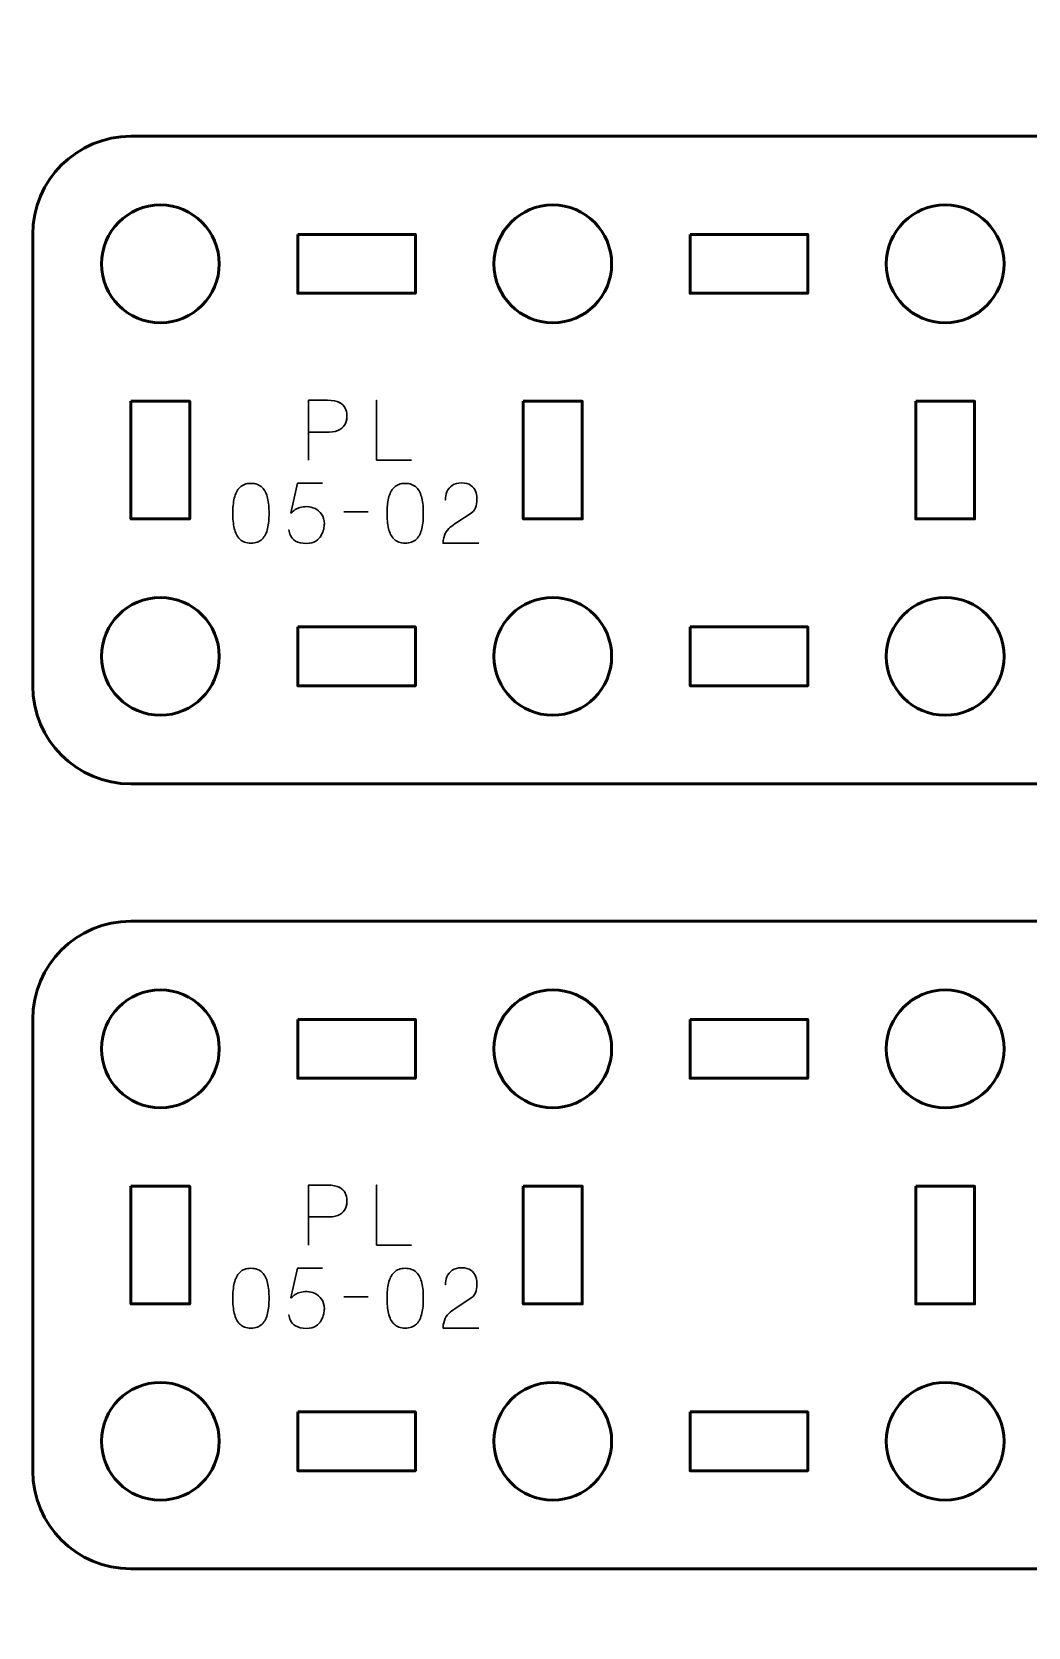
# Model space of a CAD drawing. Header units: centimetres. Extents: x -21 to 0, y -29.7 to 0.
# Drawn here: x -10.15 to -5.08, y -16.8 to -8.67 of the extents above; entities that cross this region are included whole.
import ezdxf

# ---------------------------------------------------------------- set-up
doc = ezdxf.new("R2010")
doc.units = ezdxf.units.CM
doc.header["$MEASUREMENT"] = 0
doc.layers.add('Layer 1', color=7, linetype='Continuous')

msp = doc.modelspace()

# ---------------------------------------------------------------- linework, layer by layer
at = {"layer": 'Layer 1', "color": 22, "lineweight": 53}
msp.add_open_spline([(-21.00003, -29.19996), (-21.00003, -29.19996), (-21.00003, -0.49992), (-21.00003, -0.49992), (-21.00003, -0.49992), (-21.00003, -0.22295), (-20.77694, 0.00004), (-20.49994, 0.00004), (-20.49994, 0.00004), (-20.49994, 0.00004), (-0.50008, 0.00004), (-0.50008, 0.00004), (-0.50008, 0.00004), (-0.22294, 0.00004), (0.00002, -0.22295), (0.00002, -0.49992), (0.00002, -0.49992), (0.00002, -0.49992), (0.00002, -29.19996), (0.00002, -29.19996), (0.00002, -29.19996), (0.00002, -29.47696), (-0.22294, -29.70005), (-0.50008, -29.70005), (-0.50008, -29.70005), (-0.50008, -29.70005), (-20.49994, -29.70005), (-20.49994, -29.70005), (-20.49994, -29.70005), (-20.77694, -29.70005), (-21.00003, -29.47696), (-21.00003, -29.19996)], degree=3, knots=[0, 0, 0, 0, 0.125, 0.125, 0.125, 0.125, 0.25, 0.25, 0.25, 0.25, 0.375, 0.375, 0.375, 0.375, 0.5, 0.5, 0.5, 0.5, 0.625, 0.625, 0.625, 0.625, 0.75, 0.75, 0.75, 0.75, 0.875, 0.875, 0.875, 0.875, 1, 1, 1, 1], dxfattribs=at)
at = {"layer": 'Layer 1', "color": 114, "lineweight": 53}
for points in [[(-9.64994, -9.20001), (-9.64994, -9.20001), (-1.35006, -9.20001), (-1.35006, -9.20001), (-1.35006, -9.20001), (-1.07306, -9.20001), (-0.84996, -9.42311), (-0.84996, -9.7001), (-0.84996, -9.7001), (-0.84996, -9.7001), (-0.84996, -12.00003), (-0.84996, -12.00003), (-0.84996, -12.00003), (-0.84996, -12.27703), (-1.07306, -12.49999), (-1.35006, -12.49999), (-1.35006, -12.49999), (-1.35006, -12.49999), (-9.64994, -12.49999), (-9.64994, -12.49999), (-9.64994, -12.49999), (-9.92694, -12.49999), (-10.15004, -12.27703), (-10.15004, -12.00003), (-10.15004, -12.00003), (-10.15004, -12.00003), (-10.15004, -9.7001), (-10.15004, -9.7001), (-10.15004, -9.7001), (-10.15004, -9.42311), (-9.92694, -9.20001), (-9.64994, -9.20001)], [(-9.64994, -13.20001), (-9.64994, -13.20001), (-1.35006, -13.20001), (-1.35006, -13.20001), (-1.35006, -13.20001), (-1.07306, -13.20001), (-0.84996, -13.42311), (-0.84996, -13.7001), (-0.84996, -13.7001), (-0.84996, -13.7001), (-0.84996, -16.00003), (-0.84996, -16.00003), (-0.84996, -16.00003), (-0.84996, -16.27703), (-1.07306, -16.49999), (-1.35006, -16.49999), (-1.35006, -16.49999), (-1.35006, -16.49999), (-9.64994, -16.49999), (-9.64994, -16.49999), (-9.64994, -16.49999), (-9.92694, -16.49999), (-10.15004, -16.27703), (-10.15004, -16.00003), (-10.15004, -16.00003), (-10.15004, -16.00003), (-10.15004, -13.7001), (-10.15004, -13.7001), (-10.15004, -13.7001), (-10.15004, -13.42311), (-9.92694, -13.20001), (-9.64994, -13.20001)]]:
    msp.add_open_spline(points, degree=3, knots=[0, 0, 0, 0, 0.125, 0.125, 0.125, 0.125, 0.25, 0.25, 0.25, 0.25, 0.375, 0.375, 0.375, 0.375, 0.5, 0.5, 0.5, 0.5, 0.625, 0.625, 0.625, 0.625, 0.75, 0.75, 0.75, 0.75, 0.875, 0.875, 0.875, 0.875, 1, 1, 1, 1], dxfattribs=at)
at = {"layer": 'Layer 1', "lineweight": 53}
for points in [[(-9.20001, -9.85003), (-9.20001, -10.0158), (-9.33424, -10.15003), (-9.50001, -10.15003), (-9.50001, -10.15003), (-9.66567, -10.15003), (-9.80001, -10.0158), (-9.80001, -9.85003), (-9.80001, -9.85003), (-9.80001, -9.68437), (-9.66567, -9.55004), (-9.50001, -9.55004), (-9.50001, -9.55004), (-9.33424, -9.55004), (-9.20001, -9.68437), (-9.20001, -9.85003)], [(-7.19994, -9.85003), (-7.19994, -10.0158), (-7.33432, -10.15003), (-7.49995, -10.15003), (-7.49995, -10.15003), (-7.66572, -10.15003), (-7.79995, -10.0158), (-7.79995, -9.85003), (-7.79995, -9.85003), (-7.79995, -9.68437), (-7.66572, -9.55004), (-7.49995, -9.55004), (-7.49995, -9.55004), (-7.33432, -9.55004), (-7.19994, -9.68437), (-7.19994, -9.85003)], [(-5.20002, -9.85003), (-5.20002, -10.0158), (-5.33435, -10.15003), (-5.50001, -10.15003), (-5.50001, -10.15003), (-5.66564, -10.15003), (-5.80002, -10.0158), (-5.80002, -9.85003), (-5.80002, -9.85003), (-5.80002, -9.68437), (-5.66564, -9.55004), (-5.50001, -9.55004), (-5.50001, -9.55004), (-5.33435, -9.55004), (-5.20002, -9.68437), (-5.20002, -9.85003)], [(-8.79999, -9.7001), (-8.79999, -9.7001), (-8.2, -9.7001), (-8.2, -9.7001), (-8.2, -9.7001), (-8.2, -9.7001), (-8.2, -10.00011), (-8.2, -10.00011), (-8.2, -10.00011), (-8.2, -10.00011), (-8.79999, -10.00011), (-8.79999, -10.00011), (-8.79999, -10.00011), (-8.79999, -10.00011), (-8.79999, -9.7001), (-8.79999, -9.7001)], [(-6.80004, -9.7001), (-6.80004, -9.7001), (-6.20003, -9.7001), (-6.20003, -9.7001), (-6.20003, -9.7001), (-6.20003, -9.7001), (-6.20003, -10.00011), (-6.20003, -10.00011), (-6.20003, -10.00011), (-6.20003, -10.00011), (-6.80004, -10.00011), (-6.80004, -10.00011), (-6.80004, -10.00011), (-6.80004, -10.00011), (-6.80004, -9.7001), (-6.80004, -9.7001)], [(-9.64994, -10.55006), (-9.64994, -10.55006), (-9.34994, -10.55006), (-9.34994, -10.55006), (-9.34994, -10.55006), (-9.34994, -10.55006), (-9.34994, -11.15005), (-9.34994, -11.15005), (-9.34994, -11.15005), (-9.34994, -11.15005), (-9.64994, -11.15005), (-9.64994, -11.15005), (-9.64994, -11.15005), (-9.64994, -11.15005), (-9.64994, -10.55006), (-9.64994, -10.55006)], [(-7.65002, -10.55006), (-7.65002, -10.55006), (-7.35002, -10.55006), (-7.35002, -10.55006), (-7.35002, -10.55006), (-7.35002, -10.55006), (-7.35002, -11.15005), (-7.35002, -11.15005), (-7.35002, -11.15005), (-7.35002, -11.15005), (-7.65002, -11.15005), (-7.65002, -11.15005), (-7.65002, -11.15005), (-7.65002, -11.15005), (-7.65002, -10.55006), (-7.65002, -10.55006)], [(-5.65009, -10.55006), (-5.65009, -10.55006), (-5.35008, -10.55006), (-5.35008, -10.55006), (-5.35008, -10.55006), (-5.35008, -10.55006), (-5.35008, -11.15005), (-5.35008, -11.15005), (-5.35008, -11.15005), (-5.35008, -11.15005), (-5.65009, -11.15005), (-5.65009, -11.15005), (-5.65009, -11.15005), (-5.65009, -11.15005), (-5.65009, -10.55006), (-5.65009, -10.55006)], [(-9.20001, -11.85009), (-9.20001, -12.01572), (-9.33424, -12.1501), (-9.50001, -12.1501), (-9.50001, -12.1501), (-9.66567, -12.1501), (-9.80001, -12.01572), (-9.80001, -11.85009), (-9.80001, -11.85009), (-9.80001, -11.68432), (-9.66567, -11.5501), (-9.50001, -11.5501), (-9.50001, -11.5501), (-9.33424, -11.5501), (-9.20001, -11.68432), (-9.20001, -11.85009)], [(-7.19994, -11.85009), (-7.19994, -12.01572), (-7.33432, -12.1501), (-7.49995, -12.1501), (-7.49995, -12.1501), (-7.66572, -12.1501), (-7.79995, -12.01572), (-7.79995, -11.85009), (-7.79995, -11.85009), (-7.79995, -11.68432), (-7.66572, -11.5501), (-7.49995, -11.5501), (-7.49995, -11.5501), (-7.33432, -11.5501), (-7.19994, -11.68432), (-7.19994, -11.85009)], [(-5.20002, -11.85009), (-5.20002, -12.01572), (-5.33435, -12.1501), (-5.50001, -12.1501), (-5.50001, -12.1501), (-5.66564, -12.1501), (-5.80002, -12.01572), (-5.80002, -11.85009), (-5.80002, -11.85009), (-5.80002, -11.68432), (-5.66564, -11.5501), (-5.50001, -11.5501), (-5.50001, -11.5501), (-5.33435, -11.5501), (-5.20002, -11.68432), (-5.20002, -11.85009)], [(-8.79999, -11.70003), (-8.79999, -11.70003), (-8.2, -11.70003), (-8.2, -11.70003), (-8.2, -11.70003), (-8.2, -11.70003), (-8.2, -12.00003), (-8.2, -12.00003), (-8.2, -12.00003), (-8.2, -12.00003), (-8.79999, -12.00003), (-8.79999, -12.00003), (-8.79999, -12.00003), (-8.79999, -12.00003), (-8.79999, -11.70003), (-8.79999, -11.70003)], [(-6.80004, -11.70003), (-6.80004, -11.70003), (-6.20003, -11.70003), (-6.20003, -11.70003), (-6.20003, -11.70003), (-6.20003, -11.70003), (-6.20003, -12.00003), (-6.20003, -12.00003), (-6.20003, -12.00003), (-6.20003, -12.00003), (-6.80004, -12.00003), (-6.80004, -12.00003), (-6.80004, -12.00003), (-6.80004, -12.00003), (-6.80004, -11.70003), (-6.80004, -11.70003)], [(-9.20001, -13.85003), (-9.20001, -14.0158), (-9.33424, -14.15003), (-9.50001, -14.15003), (-9.50001, -14.15003), (-9.66567, -14.15003), (-9.80001, -14.0158), (-9.80001, -13.85003), (-9.80001, -13.85003), (-9.80001, -13.68437), (-9.66567, -13.55004), (-9.50001, -13.55004), (-9.50001, -13.55004), (-9.33424, -13.55004), (-9.20001, -13.68437), (-9.20001, -13.85003)], [(-7.19994, -13.85003), (-7.19994, -14.0158), (-7.33432, -14.15003), (-7.49995, -14.15003), (-7.49995, -14.15003), (-7.66572, -14.15003), (-7.79995, -14.0158), (-7.79995, -13.85003), (-7.79995, -13.85003), (-7.79995, -13.68437), (-7.66572, -13.55004), (-7.49995, -13.55004), (-7.49995, -13.55004), (-7.33432, -13.55004), (-7.19994, -13.68437), (-7.19994, -13.85003)], [(-5.20002, -13.85003), (-5.20002, -14.0158), (-5.33435, -14.15003), (-5.50001, -14.15003), (-5.50001, -14.15003), (-5.66564, -14.15003), (-5.80002, -14.0158), (-5.80002, -13.85003), (-5.80002, -13.85003), (-5.80002, -13.68437), (-5.66564, -13.55004), (-5.50001, -13.55004), (-5.50001, -13.55004), (-5.33435, -13.55004), (-5.20002, -13.68437), (-5.20002, -13.85003)], [(-8.79999, -13.7001), (-8.79999, -13.7001), (-8.2, -13.7001), (-8.2, -13.7001), (-8.2, -13.7001), (-8.2, -13.7001), (-8.2, -14.00011), (-8.2, -14.00011), (-8.2, -14.00011), (-8.2, -14.00011), (-8.79999, -14.00011), (-8.79999, -14.00011), (-8.79999, -14.00011), (-8.79999, -14.00011), (-8.79999, -13.7001), (-8.79999, -13.7001)], [(-6.80004, -13.7001), (-6.80004, -13.7001), (-6.20003, -13.7001), (-6.20003, -13.7001), (-6.20003, -13.7001), (-6.20003, -13.7001), (-6.20003, -14.00011), (-6.20003, -14.00011), (-6.20003, -14.00011), (-6.20003, -14.00011), (-6.80004, -14.00011), (-6.80004, -14.00011), (-6.80004, -14.00011), (-6.80004, -14.00011), (-6.80004, -13.7001), (-6.80004, -13.7001)], [(-9.64994, -14.55006), (-9.64994, -14.55006), (-9.34994, -14.55006), (-9.34994, -14.55006), (-9.34994, -14.55006), (-9.34994, -14.55006), (-9.34994, -15.15005), (-9.34994, -15.15005), (-9.34994, -15.15005), (-9.34994, -15.15005), (-9.64994, -15.15005), (-9.64994, -15.15005), (-9.64994, -15.15005), (-9.64994, -15.15005), (-9.64994, -14.55006), (-9.64994, -14.55006)], [(-7.65002, -14.55006), (-7.65002, -14.55006), (-7.35002, -14.55006), (-7.35002, -14.55006), (-7.35002, -14.55006), (-7.35002, -14.55006), (-7.35002, -15.15005), (-7.35002, -15.15005), (-7.35002, -15.15005), (-7.35002, -15.15005), (-7.65002, -15.15005), (-7.65002, -15.15005), (-7.65002, -15.15005), (-7.65002, -15.15005), (-7.65002, -14.55006), (-7.65002, -14.55006)], [(-5.65009, -14.55006), (-5.65009, -14.55006), (-5.35008, -14.55006), (-5.35008, -14.55006), (-5.35008, -14.55006), (-5.35008, -14.55006), (-5.35008, -15.15005), (-5.35008, -15.15005), (-5.35008, -15.15005), (-5.35008, -15.15005), (-5.65009, -15.15005), (-5.65009, -15.15005), (-5.65009, -15.15005), (-5.65009, -15.15005), (-5.65009, -14.55006), (-5.65009, -14.55006)], [(-9.20001, -15.85009), (-9.20001, -16.01572), (-9.33424, -16.1501), (-9.50001, -16.1501), (-9.50001, -16.1501), (-9.66567, -16.1501), (-9.80001, -16.01572), (-9.80001, -15.85009), (-9.80001, -15.85009), (-9.80001, -15.68432), (-9.66567, -15.5501), (-9.50001, -15.5501), (-9.50001, -15.5501), (-9.33424, -15.5501), (-9.20001, -15.68432), (-9.20001, -15.85009)], [(-7.19994, -15.85009), (-7.19994, -16.01572), (-7.33432, -16.1501), (-7.49995, -16.1501), (-7.49995, -16.1501), (-7.66572, -16.1501), (-7.79995, -16.01572), (-7.79995, -15.85009), (-7.79995, -15.85009), (-7.79995, -15.68432), (-7.66572, -15.5501), (-7.49995, -15.5501), (-7.49995, -15.5501), (-7.33432, -15.5501), (-7.19994, -15.68432), (-7.19994, -15.85009)], [(-5.20002, -15.85009), (-5.20002, -16.01572), (-5.33435, -16.1501), (-5.50001, -16.1501), (-5.50001, -16.1501), (-5.66564, -16.1501), (-5.80002, -16.01572), (-5.80002, -15.85009), (-5.80002, -15.85009), (-5.80002, -15.68432), (-5.66564, -15.5501), (-5.50001, -15.5501), (-5.50001, -15.5501), (-5.33435, -15.5501), (-5.20002, -15.68432), (-5.20002, -15.85009)], [(-8.79999, -15.70003), (-8.79999, -15.70003), (-8.2, -15.70003), (-8.2, -15.70003), (-8.2, -15.70003), (-8.2, -15.70003), (-8.2, -16.00003), (-8.2, -16.00003), (-8.2, -16.00003), (-8.2, -16.00003), (-8.79999, -16.00003), (-8.79999, -16.00003), (-8.79999, -16.00003), (-8.79999, -16.00003), (-8.79999, -15.70003), (-8.79999, -15.70003)], [(-6.80004, -15.70003), (-6.80004, -15.70003), (-6.20003, -15.70003), (-6.20003, -15.70003), (-6.20003, -15.70003), (-6.20003, -15.70003), (-6.20003, -16.00003), (-6.20003, -16.00003), (-6.20003, -16.00003), (-6.20003, -16.00003), (-6.80004, -16.00003), (-6.80004, -16.00003), (-6.80004, -16.00003), (-6.80004, -16.00003), (-6.80004, -15.70003), (-6.80004, -15.70003)]]:
    msp.add_open_spline(points, degree=3, knots=[0, 0, 0, 0, 0.25, 0.25, 0.25, 0.25, 0.5, 0.5, 0.5, 0.5, 0.75, 0.75, 0.75, 0.75, 1, 1, 1, 1], dxfattribs=at)
at = {"layer": 'Layer 1', "color": 40, "lineweight": 30}
for points, knots in [([(-8.74457, -10.85004), (-8.74457, -10.85004), (-8.74457, -10.54483), (-8.74457, -10.54483), (-8.74457, -10.54483), (-8.74457, -10.54483), (-8.64728, -10.54483), (-8.64728, -10.54483), (-8.64728, -10.54483), (-8.62166, -10.54512), (-8.60166, -10.54881), (-8.58748, -10.55597), (-8.58748, -10.55597), (-8.57358, -10.56328), (-8.56377, -10.57281), (-8.55813, -10.58466), (-8.55813, -10.58466), (-8.55263, -10.59652), (-8.54959, -10.60931), (-8.54903, -10.62312), (-8.54903, -10.62312), (-8.54836, -10.63716), (-8.55068, -10.65053), (-8.55619, -10.66318), (-8.55619, -10.66318), (-8.56173, -10.67588), (-8.57122, -10.68636), (-8.58445, -10.69448), (-8.58445, -10.69448), (-8.59796, -10.70262), (-8.61616, -10.70676), (-8.6393, -10.70703), (-8.6393, -10.70703), (-8.6393, -10.70703), (-8.74457, -10.70703), (-8.74457, -10.70703), (-8.74457, -10.70703), (-8.74457, -10.70703), (-8.6393, -10.70703), (-8.6393, -10.70703), (-8.6393, -10.70703), (-8.61655, -10.70676), (-8.59852, -10.70262), (-8.58501, -10.69448), (-8.58501, -10.69448), (-8.57164, -10.68636), (-8.56212, -10.67588), (-8.55647, -10.66318), (-8.55647, -10.66318), (-8.55097, -10.65053), (-8.5485, -10.63716), (-8.54903, -10.62312), (-8.54903, -10.62312), (-8.54959, -10.60931), (-8.55263, -10.59652), (-8.55827, -10.58466), (-8.55827, -10.58466), (-8.56406, -10.57281), (-8.57397, -10.56328), (-8.5879, -10.55597), (-8.5879, -10.55597), (-8.60208, -10.54881), (-8.62195, -10.54512), (-8.64728, -10.54483), (-8.64728, -10.54483), (-8.64728, -10.54483), (-8.74457, -10.54483), (-8.74457, -10.54483), (-8.74457, -10.54483), (-8.74457, -10.54483), (-8.74457, -10.85004), (-8.74457, -10.85004)], [0, 0, 0, 0, 0.0555556, 0.0555556, 0.0555556, 0.0555556, 0.1111111, 0.1111111, 0.1111111, 0.1111111, 0.1666667, 0.1666667, 0.1666667, 0.1666667, 0.2222222, 0.2222222, 0.2222222, 0.2222222, 0.2777778, 0.2777778, 0.2777778, 0.2777778, 0.3333333, 0.3333333, 0.3333333, 0.3333333, 0.3888889, 0.3888889, 0.3888889, 0.3888889, 0.4444444, 0.4444444, 0.4444444, 0.4444444, 0.5, 0.5, 0.5, 0.5, 0.5555556, 0.5555556, 0.5555556, 0.5555556, 0.6111111, 0.6111111, 0.6111111, 0.6111111, 0.6666667, 0.6666667, 0.6666667, 0.6666667, 0.7222222, 0.7222222, 0.7222222, 0.7222222, 0.7777778, 0.7777778, 0.7777778, 0.7777778, 0.8333333, 0.8333333, 0.8333333, 0.8333333, 0.8888889, 0.8888889, 0.8888889, 0.8888889, 0.9444444, 0.9444444, 0.9444444, 0.9444444, 1, 1, 1, 1]), ([(-8.21997, -10.85004), (-8.21997, -10.85004), (-8.39815, -10.85004), (-8.39815, -10.85004), (-8.39815, -10.85004), (-8.39815, -10.85004), (-8.39815, -10.54483), (-8.39815, -10.54483), (-8.39815, -10.54483), (-8.39815, -10.54483), (-8.39815, -10.85004), (-8.39815, -10.85004), (-8.39815, -10.85004), (-8.39815, -10.85004), (-8.21997, -10.85004), (-8.21997, -10.85004)], [0, 0, 0, 0, 0.25, 0.25, 0.25, 0.25, 0.5, 0.5, 0.5, 0.5, 0.75, 0.75, 0.75, 0.75, 1, 1, 1, 1]), ([(-9.03836, -11.27337), (-9.01385, -11.27313), (-8.99483, -11.26622), (-8.98132, -11.2527), (-8.98132, -11.2527), (-8.96795, -11.23922), (-8.9586, -11.22102), (-8.95335, -11.19802), (-8.95335, -11.19802), (-8.94827, -11.17512), (-8.94576, -11.14951), (-8.94604, -11.12097), (-8.94604, -11.12097), (-8.94576, -11.09286), (-8.94827, -11.06725), (-8.95335, -11.04422), (-8.95335, -11.04422), (-8.9586, -11.02149), (-8.96795, -11.00329), (-8.98132, -10.98949), (-8.98132, -10.98949), (-8.99483, -10.97602), (-9.01385, -10.96897), (-9.03836, -10.96857), (-9.03836, -10.96857), (-9.06306, -10.96897), (-9.08207, -10.97602), (-9.09544, -10.98949), (-9.09544, -10.98949), (-9.10892, -11.00329), (-9.11816, -11.02149), (-9.12328, -11.04422), (-9.12328, -11.04422), (-9.1285, -11.06725), (-9.13097, -11.09286), (-9.13058, -11.12097), (-9.13058, -11.12097), (-9.13097, -11.14951), (-9.1285, -11.17512), (-9.12328, -11.19802), (-9.12328, -11.19802), (-9.11816, -11.22102), (-9.10892, -11.23922), (-9.09544, -11.2527), (-9.09544, -11.2527), (-9.08207, -11.26622), (-9.06306, -11.27313), (-9.03836, -11.27337)], [0, 0, 0, 0, 0.0833333, 0.0833333, 0.0833333, 0.0833333, 0.1666667, 0.1666667, 0.1666667, 0.1666667, 0.25, 0.25, 0.25, 0.25, 0.3333333, 0.3333333, 0.3333333, 0.3333333, 0.4166667, 0.4166667, 0.4166667, 0.4166667, 0.5, 0.5, 0.5, 0.5, 0.5833333, 0.5833333, 0.5833333, 0.5833333, 0.6666667, 0.6666667, 0.6666667, 0.6666667, 0.75, 0.75, 0.75, 0.75, 0.8333333, 0.8333333, 0.8333333, 0.8333333, 0.9166667, 0.9166667, 0.9166667, 0.9166667, 1, 1, 1, 1]), ([(-9.03836, -11.27337), (-9.01385, -11.27313), (-8.99483, -11.26622), (-8.98132, -11.2527), (-8.98132, -11.2527), (-8.96795, -11.23922), (-8.9586, -11.22102), (-8.95335, -11.19802), (-8.95335, -11.19802), (-8.94827, -11.17512), (-8.94576, -11.14951), (-8.94604, -11.12097), (-8.94604, -11.12097), (-8.94576, -11.09286), (-8.94827, -11.06725), (-8.95335, -11.04422), (-8.95335, -11.04422), (-8.9586, -11.02149), (-8.96795, -11.00329), (-8.98132, -10.98949), (-8.98132, -10.98949), (-8.99483, -10.97602), (-9.01385, -10.96897), (-9.03836, -10.96857), (-9.03836, -10.96857), (-9.06306, -10.96897), (-9.08207, -10.97602), (-9.09544, -10.98949), (-9.09544, -10.98949), (-9.10892, -11.00329), (-9.11816, -11.02149), (-9.12328, -11.04422), (-9.12328, -11.04422), (-9.1285, -11.06725), (-9.13097, -11.09286), (-9.13058, -11.12097), (-9.13058, -11.12097), (-9.13097, -11.14951), (-9.1285, -11.17512), (-9.12328, -11.19802), (-9.12328, -11.19802), (-9.11816, -11.22102), (-9.10892, -11.23922), (-9.09544, -11.2527), (-9.09544, -11.2527), (-9.08207, -11.26622), (-9.06306, -11.27313), (-9.03836, -11.27337)], [0, 0, 0, 0, 0.0833333, 0.0833333, 0.0833333, 0.0833333, 0.1666667, 0.1666667, 0.1666667, 0.1666667, 0.25, 0.25, 0.25, 0.25, 0.3333333, 0.3333333, 0.3333333, 0.3333333, 0.4166667, 0.4166667, 0.4166667, 0.4166667, 0.5, 0.5, 0.5, 0.5, 0.5833333, 0.5833333, 0.5833333, 0.5833333, 0.6666667, 0.6666667, 0.6666667, 0.6666667, 0.75, 0.75, 0.75, 0.75, 0.8333333, 0.8333333, 0.8333333, 0.8333333, 0.9166667, 0.9166667, 0.9166667, 0.9166667, 1, 1, 1, 1]), ([(-8.67388, -10.96815), (-8.67388, -10.96815), (-8.80095, -10.96815), (-8.80095, -10.96815), (-8.80095, -10.96815), (-8.80095, -10.96815), (-8.83471, -11.11975), (-8.83471, -11.11975), (-8.83471, -11.11975), (-8.82698, -11.11311), (-8.81954, -11.10718), (-8.81223, -11.10224), (-8.81223, -11.10224), (-8.80521, -11.09742), (-8.7971, -11.0937), (-8.78786, -11.09107), (-8.78786, -11.09107), (-8.77876, -11.0886), (-8.76733, -11.08735), (-8.75353, -11.08708), (-8.75353, -11.08708), (-8.73935, -11.08722), (-8.72542, -11.09039), (-8.7118, -11.09674), (-8.7118, -11.09674), (-8.69829, -11.10319), (-8.68696, -11.11287), (-8.67804, -11.12567), (-8.67804, -11.12567), (-8.66922, -11.13875), (-8.66453, -11.15516), (-8.6641, -11.17471), (-8.6641, -11.17471), (-8.6641, -11.18163), (-8.66534, -11.19044), (-8.66756, -11.2013), (-8.66756, -11.2013), (-8.67003, -11.21221), (-8.67444, -11.22322), (-8.68079, -11.2344), (-8.68079, -11.2344), (-8.68725, -11.24568), (-8.69635, -11.25521), (-8.7082, -11.26279), (-8.7082, -11.26279), (-8.72019, -11.27048), (-8.73561, -11.27436), (-8.75438, -11.27462), (-8.75438, -11.27462), (-8.77946, -11.27422), (-8.79819, -11.27021), (-8.81058, -11.26252), (-8.81058, -11.26252), (-8.82328, -11.25479), (-8.83181, -11.24555), (-8.83636, -11.23492), (-8.83636, -11.23492), (-8.8412, -11.22449), (-8.8442, -11.21495), (-8.84532, -11.20613), (-8.84532, -11.20613), (-8.8442, -11.21495), (-8.8412, -11.22449), (-8.83636, -11.23492), (-8.83636, -11.23492), (-8.83181, -11.24555), (-8.82328, -11.25479), (-8.81058, -11.26252), (-8.81058, -11.26252), (-8.79819, -11.27021), (-8.77946, -11.27422), (-8.75438, -11.27462), (-8.75438, -11.27462), (-8.73561, -11.27436), (-8.72019, -11.27048), (-8.7082, -11.26279), (-8.7082, -11.26279), (-8.69635, -11.25521), (-8.68725, -11.24568), (-8.68079, -11.2344), (-8.68079, -11.2344), (-8.67444, -11.22322), (-8.67003, -11.21221), (-8.66756, -11.2013), (-8.66756, -11.2013), (-8.66534, -11.19044), (-8.6641, -11.18163), (-8.6641, -11.17471), (-8.6641, -11.17471), (-8.66453, -11.15516), (-8.66922, -11.13875), (-8.67804, -11.12567), (-8.67804, -11.12567), (-8.68696, -11.11287), (-8.69829, -11.10319), (-8.7118, -11.09674), (-8.7118, -11.09674), (-8.72542, -11.09039), (-8.73935, -11.08722), (-8.75353, -11.08708), (-8.75353, -11.08708), (-8.76733, -11.08735), (-8.77876, -11.0886), (-8.78786, -11.09107), (-8.78786, -11.09107), (-8.7971, -11.0937), (-8.80521, -11.09742), (-8.81223, -11.10224), (-8.81223, -11.10224), (-8.81954, -11.10718), (-8.82698, -11.11311), (-8.83471, -11.11975), (-8.83471, -11.11975), (-8.83471, -11.11975), (-8.80095, -10.96815), (-8.80095, -10.96815), (-8.80095, -10.96815), (-8.80095, -10.96815), (-8.67388, -10.96815), (-8.67388, -10.96815)], [0, 0, 0, 0, 0.0333333, 0.0333333, 0.0333333, 0.0333333, 0.0666667, 0.0666667, 0.0666667, 0.0666667, 0.1, 0.1, 0.1, 0.1, 0.1333333, 0.1333333, 0.1333333, 0.1333333, 0.1666667, 0.1666667, 0.1666667, 0.1666667, 0.2, 0.2, 0.2, 0.2, 0.2333333, 0.2333333, 0.2333333, 0.2333333, 0.2666667, 0.2666667, 0.2666667, 0.2666667, 0.3, 0.3, 0.3, 0.3, 0.3333333, 0.3333333, 0.3333333, 0.3333333, 0.3666667, 0.3666667, 0.3666667, 0.3666667, 0.4, 0.4, 0.4, 0.4, 0.4333333, 0.4333333, 0.4333333, 0.4333333, 0.4666667, 0.4666667, 0.4666667, 0.4666667, 0.5, 0.5, 0.5, 0.5, 0.5333333, 0.5333333, 0.5333333, 0.5333333, 0.5666667, 0.5666667, 0.5666667, 0.5666667, 0.6, 0.6, 0.6, 0.6, 0.6333333, 0.6333333, 0.6333333, 0.6333333, 0.6666667, 0.6666667, 0.6666667, 0.6666667, 0.7, 0.7, 0.7, 0.7, 0.7333333, 0.7333333, 0.7333333, 0.7333333, 0.7666667, 0.7666667, 0.7666667, 0.7666667, 0.8, 0.8, 0.8, 0.8, 0.8333333, 0.8333333, 0.8333333, 0.8333333, 0.8666667, 0.8666667, 0.8666667, 0.8666667, 0.9, 0.9, 0.9, 0.9, 0.9333333, 0.9333333, 0.9333333, 0.9333333, 0.9666667, 0.9666667, 0.9666667, 0.9666667, 1, 1, 1, 1]), ([(-8.25207, -11.27337), (-8.22755, -11.27313), (-8.20854, -11.26622), (-8.19502, -11.2527), (-8.19502, -11.2527), (-8.18165, -11.23922), (-8.17231, -11.22102), (-8.16705, -11.19802), (-8.16705, -11.19802), (-8.16197, -11.17512), (-8.15946, -11.14951), (-8.15975, -11.12097), (-8.15975, -11.12097), (-8.15946, -11.09286), (-8.16197, -11.06725), (-8.16705, -11.04422), (-8.16705, -11.04422), (-8.17231, -11.02149), (-8.18165, -11.00329), (-8.19502, -10.98949), (-8.19502, -10.98949), (-8.20854, -10.97602), (-8.22755, -10.96897), (-8.25207, -10.96857), (-8.25207, -10.96857), (-8.27676, -10.96897), (-8.29578, -10.97602), (-8.30915, -10.98949), (-8.30915, -10.98949), (-8.32262, -11.00329), (-8.33187, -11.02149), (-8.33698, -11.04422), (-8.33698, -11.04422), (-8.3422, -11.06725), (-8.34467, -11.09286), (-8.34428, -11.12097), (-8.34428, -11.12097), (-8.34467, -11.14951), (-8.3422, -11.17512), (-8.33698, -11.19802), (-8.33698, -11.19802), (-8.33187, -11.22102), (-8.32262, -11.23922), (-8.30915, -11.2527), (-8.30915, -11.2527), (-8.29578, -11.26622), (-8.27676, -11.27313), (-8.25207, -11.27337)], [0, 0, 0, 0, 0.0833333, 0.0833333, 0.0833333, 0.0833333, 0.1666667, 0.1666667, 0.1666667, 0.1666667, 0.25, 0.25, 0.25, 0.25, 0.3333333, 0.3333333, 0.3333333, 0.3333333, 0.4166667, 0.4166667, 0.4166667, 0.4166667, 0.5, 0.5, 0.5, 0.5, 0.5833333, 0.5833333, 0.5833333, 0.5833333, 0.6666667, 0.6666667, 0.6666667, 0.6666667, 0.75, 0.75, 0.75, 0.75, 0.8333333, 0.8333333, 0.8333333, 0.8333333, 0.9166667, 0.9166667, 0.9166667, 0.9166667, 1, 1, 1, 1]), ([(-8.25207, -11.27337), (-8.22755, -11.27313), (-8.20854, -11.26622), (-8.19502, -11.2527), (-8.19502, -11.2527), (-8.18165, -11.23922), (-8.17231, -11.22102), (-8.16705, -11.19802), (-8.16705, -11.19802), (-8.16197, -11.17512), (-8.15946, -11.14951), (-8.15975, -11.12097), (-8.15975, -11.12097), (-8.15946, -11.09286), (-8.16197, -11.06725), (-8.16705, -11.04422), (-8.16705, -11.04422), (-8.17231, -11.02149), (-8.18165, -11.00329), (-8.19502, -10.98949), (-8.19502, -10.98949), (-8.20854, -10.97602), (-8.22755, -10.96897), (-8.25207, -10.96857), (-8.25207, -10.96857), (-8.27676, -10.96897), (-8.29578, -10.97602), (-8.30915, -10.98949), (-8.30915, -10.98949), (-8.32262, -11.00329), (-8.33187, -11.02149), (-8.33698, -11.04422), (-8.33698, -11.04422), (-8.3422, -11.06725), (-8.34467, -11.09286), (-8.34428, -11.12097), (-8.34428, -11.12097), (-8.34467, -11.14951), (-8.3422, -11.17512), (-8.33698, -11.19802), (-8.33698, -11.19802), (-8.33187, -11.22102), (-8.32262, -11.23922), (-8.30915, -11.2527), (-8.30915, -11.2527), (-8.29578, -11.26622), (-8.27676, -11.27313), (-8.25207, -11.27337)], [0, 0, 0, 0, 0.0833333, 0.0833333, 0.0833333, 0.0833333, 0.1666667, 0.1666667, 0.1666667, 0.1666667, 0.25, 0.25, 0.25, 0.25, 0.3333333, 0.3333333, 0.3333333, 0.3333333, 0.4166667, 0.4166667, 0.4166667, 0.4166667, 0.5, 0.5, 0.5, 0.5, 0.5833333, 0.5833333, 0.5833333, 0.5833333, 0.6666667, 0.6666667, 0.6666667, 0.6666667, 0.75, 0.75, 0.75, 0.75, 0.8333333, 0.8333333, 0.8333333, 0.8333333, 0.9166667, 0.9166667, 0.9166667, 0.9166667, 1, 1, 1, 1]), ([(-7.87738, -11.27337), (-7.87738, -11.27337), (-8.05903, -11.27337), (-8.05903, -11.27337), (-8.05903, -11.27337), (-8.05846, -11.25312), (-8.05476, -11.23672), (-8.04799, -11.22391), (-8.04799, -11.22391), (-8.04139, -11.21126), (-8.03282, -11.20063), (-8.02237, -11.19209), (-8.02237, -11.19209), (-8.01204, -11.1838), (-8.00071, -11.1757), (-7.98833, -11.16796), (-7.98833, -11.16796), (-7.98833, -11.16796), (-7.91598, -11.11975), (-7.91598, -11.11975), (-7.91598, -11.11975), (-7.90165, -11.10926), (-7.89298, -11.09698), (-7.88994, -11.08323), (-7.88994, -11.08323), (-7.88705, -11.06944), (-7.88581, -11.0554), (-7.88634, -11.0409), (-7.88634, -11.0409), (-7.8862, -11.03112), (-7.88857, -11.02036), (-7.89322, -11.00866), (-7.89322, -11.00866), (-7.89806, -10.99723), (-7.90606, -10.98732), (-7.91735, -10.97878), (-7.91735, -10.97878), (-7.92878, -10.97049), (-7.94438, -10.96608), (-7.9642, -10.96568), (-7.9642, -10.96568), (-7.98431, -10.96608), (-8.00057, -10.97049), (-8.01271, -10.97891), (-8.01271, -10.97891), (-8.02499, -10.98745), (-8.03381, -10.99832), (-8.03917, -11.01145), (-8.03917, -11.01145), (-8.04467, -11.02477), (-8.04732, -11.03856), (-8.04718, -11.05275), (-8.04718, -11.05275), (-8.04732, -11.03856), (-8.04467, -11.02477), (-8.03917, -11.01145), (-8.03917, -11.01145), (-8.03381, -10.99832), (-8.02499, -10.98745), (-8.01271, -10.97891), (-8.01271, -10.97891), (-8.00057, -10.97049), (-7.98431, -10.96608), (-7.9642, -10.96568), (-7.9642, -10.96568), (-7.94438, -10.96608), (-7.92878, -10.97049), (-7.91735, -10.97878), (-7.91735, -10.97878), (-7.90606, -10.98732), (-7.89806, -10.99723), (-7.89322, -11.00866), (-7.89322, -11.00866), (-7.88857, -11.02036), (-7.8862, -11.03112), (-7.88634, -11.0409), (-7.88634, -11.0409), (-7.88581, -11.0554), (-7.88705, -11.06944), (-7.88994, -11.08323), (-7.88994, -11.08323), (-7.89298, -11.09698), (-7.90165, -11.10926), (-7.91598, -11.11975), (-7.91598, -11.11975), (-7.91598, -11.11975), (-7.98833, -11.16796), (-7.98833, -11.16796), (-7.98833, -11.16796), (-8.00071, -11.1757), (-8.01204, -11.1838), (-8.02237, -11.19209), (-8.02237, -11.19209), (-8.03282, -11.20063), (-8.04139, -11.21126), (-8.04799, -11.22391), (-8.04799, -11.22391), (-8.05476, -11.23672), (-8.05846, -11.25312), (-8.05903, -11.27337), (-8.05903, -11.27337), (-8.05903, -11.27337), (-7.87738, -11.27337), (-7.87738, -11.27337)], [0, 0, 0, 0, 0.0384615, 0.0384615, 0.0384615, 0.0384615, 0.0769231, 0.0769231, 0.0769231, 0.0769231, 0.1153846, 0.1153846, 0.1153846, 0.1153846, 0.1538462, 0.1538462, 0.1538462, 0.1538462, 0.1923077, 0.1923077, 0.1923077, 0.1923077, 0.2307692, 0.2307692, 0.2307692, 0.2307692, 0.2692308, 0.2692308, 0.2692308, 0.2692308, 0.3076923, 0.3076923, 0.3076923, 0.3076923, 0.3461538, 0.3461538, 0.3461538, 0.3461538, 0.3846154, 0.3846154, 0.3846154, 0.3846154, 0.4230769, 0.4230769, 0.4230769, 0.4230769, 0.4615385, 0.4615385, 0.4615385, 0.4615385, 0.5, 0.5, 0.5, 0.5, 0.5384615, 0.5384615, 0.5384615, 0.5384615, 0.5769231, 0.5769231, 0.5769231, 0.5769231, 0.6153846, 0.6153846, 0.6153846, 0.6153846, 0.6538462, 0.6538462, 0.6538462, 0.6538462, 0.6923077, 0.6923077, 0.6923077, 0.6923077, 0.7307692, 0.7307692, 0.7307692, 0.7307692, 0.7692308, 0.7692308, 0.7692308, 0.7692308, 0.8076923, 0.8076923, 0.8076923, 0.8076923, 0.8461538, 0.8461538, 0.8461538, 0.8461538, 0.8846154, 0.8846154, 0.8846154, 0.8846154, 0.9230769, 0.9230769, 0.9230769, 0.9230769, 0.9615385, 0.9615385, 0.9615385, 0.9615385, 1, 1, 1, 1]), ([(-8.74457, -14.85004), (-8.74457, -14.85004), (-8.74457, -14.54483), (-8.74457, -14.54483), (-8.74457, -14.54483), (-8.74457, -14.54483), (-8.64728, -14.54483), (-8.64728, -14.54483), (-8.64728, -14.54483), (-8.62166, -14.54512), (-8.60166, -14.54881), (-8.58748, -14.55597), (-8.58748, -14.55597), (-8.57358, -14.56328), (-8.56377, -14.57281), (-8.55813, -14.58466), (-8.55813, -14.58466), (-8.55263, -14.59652), (-8.54959, -14.60931), (-8.54903, -14.62312), (-8.54903, -14.62312), (-8.54836, -14.63716), (-8.55068, -14.65053), (-8.55619, -14.66318), (-8.55619, -14.66318), (-8.56173, -14.67588), (-8.57122, -14.68636), (-8.58445, -14.69448), (-8.58445, -14.69448), (-8.59796, -14.70262), (-8.61616, -14.70676), (-8.6393, -14.70703), (-8.6393, -14.70703), (-8.6393, -14.70703), (-8.74457, -14.70703), (-8.74457, -14.70703), (-8.74457, -14.70703), (-8.74457, -14.70703), (-8.6393, -14.70703), (-8.6393, -14.70703), (-8.6393, -14.70703), (-8.61655, -14.70676), (-8.59852, -14.70262), (-8.58501, -14.69448), (-8.58501, -14.69448), (-8.57164, -14.68636), (-8.56212, -14.67588), (-8.55647, -14.66318), (-8.55647, -14.66318), (-8.55097, -14.65053), (-8.5485, -14.63716), (-8.54903, -14.62312), (-8.54903, -14.62312), (-8.54959, -14.60931), (-8.55263, -14.59652), (-8.55827, -14.58466), (-8.55827, -14.58466), (-8.56406, -14.57281), (-8.57397, -14.56328), (-8.5879, -14.55597), (-8.5879, -14.55597), (-8.60208, -14.54881), (-8.62195, -14.54512), (-8.64728, -14.54483), (-8.64728, -14.54483), (-8.64728, -14.54483), (-8.74457, -14.54483), (-8.74457, -14.54483), (-8.74457, -14.54483), (-8.74457, -14.54483), (-8.74457, -14.85004), (-8.74457, -14.85004)], [0, 0, 0, 0, 0.0555556, 0.0555556, 0.0555556, 0.0555556, 0.1111111, 0.1111111, 0.1111111, 0.1111111, 0.1666667, 0.1666667, 0.1666667, 0.1666667, 0.2222222, 0.2222222, 0.2222222, 0.2222222, 0.2777778, 0.2777778, 0.2777778, 0.2777778, 0.3333333, 0.3333333, 0.3333333, 0.3333333, 0.3888889, 0.3888889, 0.3888889, 0.3888889, 0.4444444, 0.4444444, 0.4444444, 0.4444444, 0.5, 0.5, 0.5, 0.5, 0.5555556, 0.5555556, 0.5555556, 0.5555556, 0.6111111, 0.6111111, 0.6111111, 0.6111111, 0.6666667, 0.6666667, 0.6666667, 0.6666667, 0.7222222, 0.7222222, 0.7222222, 0.7222222, 0.7777778, 0.7777778, 0.7777778, 0.7777778, 0.8333333, 0.8333333, 0.8333333, 0.8333333, 0.8888889, 0.8888889, 0.8888889, 0.8888889, 0.9444444, 0.9444444, 0.9444444, 0.9444444, 1, 1, 1, 1]), ([(-8.21997, -14.85004), (-8.21997, -14.85004), (-8.39815, -14.85004), (-8.39815, -14.85004), (-8.39815, -14.85004), (-8.39815, -14.85004), (-8.39815, -14.54483), (-8.39815, -14.54483), (-8.39815, -14.54483), (-8.39815, -14.54483), (-8.39815, -14.85004), (-8.39815, -14.85004), (-8.39815, -14.85004), (-8.39815, -14.85004), (-8.21997, -14.85004), (-8.21997, -14.85004)], [0, 0, 0, 0, 0.25, 0.25, 0.25, 0.25, 0.5, 0.5, 0.5, 0.5, 0.75, 0.75, 0.75, 0.75, 1, 1, 1, 1]), ([(-9.03836, -15.27337), (-9.01385, -15.27313), (-8.99483, -15.26622), (-8.98132, -15.2527), (-8.98132, -15.2527), (-8.96795, -15.23922), (-8.9586, -15.22102), (-8.95335, -15.19802), (-8.95335, -15.19802), (-8.94827, -15.17512), (-8.94576, -15.14951), (-8.94604, -15.12097), (-8.94604, -15.12097), (-8.94576, -15.09286), (-8.94827, -15.06725), (-8.95335, -15.04422), (-8.95335, -15.04422), (-8.9586, -15.02149), (-8.96795, -15.00329), (-8.98132, -14.98949), (-8.98132, -14.98949), (-8.99483, -14.97602), (-9.01385, -14.96897), (-9.03836, -14.96857), (-9.03836, -14.96857), (-9.06306, -14.96897), (-9.08207, -14.97602), (-9.09544, -14.98949), (-9.09544, -14.98949), (-9.10892, -15.00329), (-9.11816, -15.02149), (-9.12328, -15.04422), (-9.12328, -15.04422), (-9.1285, -15.06725), (-9.13097, -15.09286), (-9.13058, -15.12097), (-9.13058, -15.12097), (-9.13097, -15.14951), (-9.1285, -15.17512), (-9.12328, -15.19802), (-9.12328, -15.19802), (-9.11816, -15.22102), (-9.10892, -15.23922), (-9.09544, -15.2527), (-9.09544, -15.2527), (-9.08207, -15.26622), (-9.06306, -15.27313), (-9.03836, -15.27337)], [0, 0, 0, 0, 0.0833333, 0.0833333, 0.0833333, 0.0833333, 0.1666667, 0.1666667, 0.1666667, 0.1666667, 0.25, 0.25, 0.25, 0.25, 0.3333333, 0.3333333, 0.3333333, 0.3333333, 0.4166667, 0.4166667, 0.4166667, 0.4166667, 0.5, 0.5, 0.5, 0.5, 0.5833333, 0.5833333, 0.5833333, 0.5833333, 0.6666667, 0.6666667, 0.6666667, 0.6666667, 0.75, 0.75, 0.75, 0.75, 0.8333333, 0.8333333, 0.8333333, 0.8333333, 0.9166667, 0.9166667, 0.9166667, 0.9166667, 1, 1, 1, 1]), ([(-9.03836, -15.27337), (-9.01385, -15.27313), (-8.99483, -15.26622), (-8.98132, -15.2527), (-8.98132, -15.2527), (-8.96795, -15.23922), (-8.9586, -15.22102), (-8.95335, -15.19802), (-8.95335, -15.19802), (-8.94827, -15.17512), (-8.94576, -15.14951), (-8.94604, -15.12097), (-8.94604, -15.12097), (-8.94576, -15.09286), (-8.94827, -15.06725), (-8.95335, -15.04422), (-8.95335, -15.04422), (-8.9586, -15.02149), (-8.96795, -15.00329), (-8.98132, -14.98949), (-8.98132, -14.98949), (-8.99483, -14.97602), (-9.01385, -14.96897), (-9.03836, -14.96857), (-9.03836, -14.96857), (-9.06306, -14.96897), (-9.08207, -14.97602), (-9.09544, -14.98949), (-9.09544, -14.98949), (-9.10892, -15.00329), (-9.11816, -15.02149), (-9.12328, -15.04422), (-9.12328, -15.04422), (-9.1285, -15.06725), (-9.13097, -15.09286), (-9.13058, -15.12097), (-9.13058, -15.12097), (-9.13097, -15.14951), (-9.1285, -15.17512), (-9.12328, -15.19802), (-9.12328, -15.19802), (-9.11816, -15.22102), (-9.10892, -15.23922), (-9.09544, -15.2527), (-9.09544, -15.2527), (-9.08207, -15.26622), (-9.06306, -15.27313), (-9.03836, -15.27337)], [0, 0, 0, 0, 0.0833333, 0.0833333, 0.0833333, 0.0833333, 0.1666667, 0.1666667, 0.1666667, 0.1666667, 0.25, 0.25, 0.25, 0.25, 0.3333333, 0.3333333, 0.3333333, 0.3333333, 0.4166667, 0.4166667, 0.4166667, 0.4166667, 0.5, 0.5, 0.5, 0.5, 0.5833333, 0.5833333, 0.5833333, 0.5833333, 0.6666667, 0.6666667, 0.6666667, 0.6666667, 0.75, 0.75, 0.75, 0.75, 0.8333333, 0.8333333, 0.8333333, 0.8333333, 0.9166667, 0.9166667, 0.9166667, 0.9166667, 1, 1, 1, 1]), ([(-8.67388, -14.96815), (-8.67388, -14.96815), (-8.80095, -14.96815), (-8.80095, -14.96815), (-8.80095, -14.96815), (-8.80095, -14.96815), (-8.83471, -15.11975), (-8.83471, -15.11975), (-8.83471, -15.11975), (-8.82698, -15.11311), (-8.81954, -15.10718), (-8.81223, -15.10224), (-8.81223, -15.10224), (-8.80521, -15.09742), (-8.7971, -15.0937), (-8.78786, -15.09107), (-8.78786, -15.09107), (-8.77876, -15.0886), (-8.76733, -15.08735), (-8.75353, -15.08708), (-8.75353, -15.08708), (-8.73935, -15.08722), (-8.72542, -15.09039), (-8.7118, -15.09674), (-8.7118, -15.09674), (-8.69829, -15.10319), (-8.68696, -15.11287), (-8.67804, -15.12567), (-8.67804, -15.12567), (-8.66922, -15.13875), (-8.66453, -15.15516), (-8.6641, -15.17471), (-8.6641, -15.17471), (-8.6641, -15.18163), (-8.66534, -15.19044), (-8.66756, -15.2013), (-8.66756, -15.2013), (-8.67003, -15.21221), (-8.67444, -15.22322), (-8.68079, -15.2344), (-8.68079, -15.2344), (-8.68725, -15.24568), (-8.69635, -15.25521), (-8.7082, -15.26279), (-8.7082, -15.26279), (-8.72019, -15.27048), (-8.73561, -15.27436), (-8.75438, -15.27462), (-8.75438, -15.27462), (-8.77946, -15.27422), (-8.79819, -15.27021), (-8.81058, -15.26252), (-8.81058, -15.26252), (-8.82328, -15.25479), (-8.83181, -15.24555), (-8.83636, -15.23492), (-8.83636, -15.23492), (-8.8412, -15.22449), (-8.8442, -15.21495), (-8.84532, -15.20613), (-8.84532, -15.20613), (-8.8442, -15.21495), (-8.8412, -15.22449), (-8.83636, -15.23492), (-8.83636, -15.23492), (-8.83181, -15.24555), (-8.82328, -15.25479), (-8.81058, -15.26252), (-8.81058, -15.26252), (-8.79819, -15.27021), (-8.77946, -15.27422), (-8.75438, -15.27462), (-8.75438, -15.27462), (-8.73561, -15.27436), (-8.72019, -15.27048), (-8.7082, -15.26279), (-8.7082, -15.26279), (-8.69635, -15.25521), (-8.68725, -15.24568), (-8.68079, -15.2344), (-8.68079, -15.2344), (-8.67444, -15.22322), (-8.67003, -15.21221), (-8.66756, -15.2013), (-8.66756, -15.2013), (-8.66534, -15.19044), (-8.6641, -15.18163), (-8.6641, -15.17471), (-8.6641, -15.17471), (-8.66453, -15.15516), (-8.66922, -15.13875), (-8.67804, -15.12567), (-8.67804, -15.12567), (-8.68696, -15.11287), (-8.69829, -15.10319), (-8.7118, -15.09674), (-8.7118, -15.09674), (-8.72542, -15.09039), (-8.73935, -15.08722), (-8.75353, -15.08708), (-8.75353, -15.08708), (-8.76733, -15.08735), (-8.77876, -15.0886), (-8.78786, -15.09107), (-8.78786, -15.09107), (-8.7971, -15.0937), (-8.80521, -15.09742), (-8.81223, -15.10224), (-8.81223, -15.10224), (-8.81954, -15.10718), (-8.82698, -15.11311), (-8.83471, -15.11975), (-8.83471, -15.11975), (-8.83471, -15.11975), (-8.80095, -14.96815), (-8.80095, -14.96815), (-8.80095, -14.96815), (-8.80095, -14.96815), (-8.67388, -14.96815), (-8.67388, -14.96815)], [0, 0, 0, 0, 0.0333333, 0.0333333, 0.0333333, 0.0333333, 0.0666667, 0.0666667, 0.0666667, 0.0666667, 0.1, 0.1, 0.1, 0.1, 0.1333333, 0.1333333, 0.1333333, 0.1333333, 0.1666667, 0.1666667, 0.1666667, 0.1666667, 0.2, 0.2, 0.2, 0.2, 0.2333333, 0.2333333, 0.2333333, 0.2333333, 0.2666667, 0.2666667, 0.2666667, 0.2666667, 0.3, 0.3, 0.3, 0.3, 0.3333333, 0.3333333, 0.3333333, 0.3333333, 0.3666667, 0.3666667, 0.3666667, 0.3666667, 0.4, 0.4, 0.4, 0.4, 0.4333333, 0.4333333, 0.4333333, 0.4333333, 0.4666667, 0.4666667, 0.4666667, 0.4666667, 0.5, 0.5, 0.5, 0.5, 0.5333333, 0.5333333, 0.5333333, 0.5333333, 0.5666667, 0.5666667, 0.5666667, 0.5666667, 0.6, 0.6, 0.6, 0.6, 0.6333333, 0.6333333, 0.6333333, 0.6333333, 0.6666667, 0.6666667, 0.6666667, 0.6666667, 0.7, 0.7, 0.7, 0.7, 0.7333333, 0.7333333, 0.7333333, 0.7333333, 0.7666667, 0.7666667, 0.7666667, 0.7666667, 0.8, 0.8, 0.8, 0.8, 0.8333333, 0.8333333, 0.8333333, 0.8333333, 0.8666667, 0.8666667, 0.8666667, 0.8666667, 0.9, 0.9, 0.9, 0.9, 0.9333333, 0.9333333, 0.9333333, 0.9333333, 0.9666667, 0.9666667, 0.9666667, 0.9666667, 1, 1, 1, 1]), ([(-8.25207, -15.27337), (-8.22755, -15.27313), (-8.20854, -15.26622), (-8.19502, -15.2527), (-8.19502, -15.2527), (-8.18165, -15.23922), (-8.17231, -15.22102), (-8.16705, -15.19802), (-8.16705, -15.19802), (-8.16197, -15.17512), (-8.15946, -15.14951), (-8.15975, -15.12097), (-8.15975, -15.12097), (-8.15946, -15.09286), (-8.16197, -15.06725), (-8.16705, -15.04422), (-8.16705, -15.04422), (-8.17231, -15.02149), (-8.18165, -15.00329), (-8.19502, -14.98949), (-8.19502, -14.98949), (-8.20854, -14.97602), (-8.22755, -14.96897), (-8.25207, -14.96857), (-8.25207, -14.96857), (-8.27676, -14.96897), (-8.29578, -14.97602), (-8.30915, -14.98949), (-8.30915, -14.98949), (-8.32262, -15.00329), (-8.33187, -15.02149), (-8.33698, -15.04422), (-8.33698, -15.04422), (-8.3422, -15.06725), (-8.34467, -15.09286), (-8.34428, -15.12097), (-8.34428, -15.12097), (-8.34467, -15.14951), (-8.3422, -15.17512), (-8.33698, -15.19802), (-8.33698, -15.19802), (-8.33187, -15.22102), (-8.32262, -15.23922), (-8.30915, -15.2527), (-8.30915, -15.2527), (-8.29578, -15.26622), (-8.27676, -15.27313), (-8.25207, -15.27337)], [0, 0, 0, 0, 0.0833333, 0.0833333, 0.0833333, 0.0833333, 0.1666667, 0.1666667, 0.1666667, 0.1666667, 0.25, 0.25, 0.25, 0.25, 0.3333333, 0.3333333, 0.3333333, 0.3333333, 0.4166667, 0.4166667, 0.4166667, 0.4166667, 0.5, 0.5, 0.5, 0.5, 0.5833333, 0.5833333, 0.5833333, 0.5833333, 0.6666667, 0.6666667, 0.6666667, 0.6666667, 0.75, 0.75, 0.75, 0.75, 0.8333333, 0.8333333, 0.8333333, 0.8333333, 0.9166667, 0.9166667, 0.9166667, 0.9166667, 1, 1, 1, 1]), ([(-8.25207, -15.27337), (-8.22755, -15.27313), (-8.20854, -15.26622), (-8.19502, -15.2527), (-8.19502, -15.2527), (-8.18165, -15.23922), (-8.17231, -15.22102), (-8.16705, -15.19802), (-8.16705, -15.19802), (-8.16197, -15.17512), (-8.15946, -15.14951), (-8.15975, -15.12097), (-8.15975, -15.12097), (-8.15946, -15.09286), (-8.16197, -15.06725), (-8.16705, -15.04422), (-8.16705, -15.04422), (-8.17231, -15.02149), (-8.18165, -15.00329), (-8.19502, -14.98949), (-8.19502, -14.98949), (-8.20854, -14.97602), (-8.22755, -14.96897), (-8.25207, -14.96857), (-8.25207, -14.96857), (-8.27676, -14.96897), (-8.29578, -14.97602), (-8.30915, -14.98949), (-8.30915, -14.98949), (-8.32262, -15.00329), (-8.33187, -15.02149), (-8.33698, -15.04422), (-8.33698, -15.04422), (-8.3422, -15.06725), (-8.34467, -15.09286), (-8.34428, -15.12097), (-8.34428, -15.12097), (-8.34467, -15.14951), (-8.3422, -15.17512), (-8.33698, -15.19802), (-8.33698, -15.19802), (-8.33187, -15.22102), (-8.32262, -15.23922), (-8.30915, -15.2527), (-8.30915, -15.2527), (-8.29578, -15.26622), (-8.27676, -15.27313), (-8.25207, -15.27337)], [0, 0, 0, 0, 0.0833333, 0.0833333, 0.0833333, 0.0833333, 0.1666667, 0.1666667, 0.1666667, 0.1666667, 0.25, 0.25, 0.25, 0.25, 0.3333333, 0.3333333, 0.3333333, 0.3333333, 0.4166667, 0.4166667, 0.4166667, 0.4166667, 0.5, 0.5, 0.5, 0.5, 0.5833333, 0.5833333, 0.5833333, 0.5833333, 0.6666667, 0.6666667, 0.6666667, 0.6666667, 0.75, 0.75, 0.75, 0.75, 0.8333333, 0.8333333, 0.8333333, 0.8333333, 0.9166667, 0.9166667, 0.9166667, 0.9166667, 1, 1, 1, 1]), ([(-7.87738, -15.27337), (-7.87738, -15.27337), (-8.05903, -15.27337), (-8.05903, -15.27337), (-8.05903, -15.27337), (-8.05846, -15.25312), (-8.05476, -15.23672), (-8.04799, -15.22391), (-8.04799, -15.22391), (-8.04139, -15.21126), (-8.03282, -15.20063), (-8.02237, -15.19209), (-8.02237, -15.19209), (-8.01204, -15.1838), (-8.00071, -15.1757), (-7.98833, -15.16796), (-7.98833, -15.16796), (-7.98833, -15.16796), (-7.91598, -15.11975), (-7.91598, -15.11975), (-7.91598, -15.11975), (-7.90165, -15.10926), (-7.89298, -15.09698), (-7.88994, -15.08323), (-7.88994, -15.08323), (-7.88705, -15.06944), (-7.88581, -15.0554), (-7.88634, -15.0409), (-7.88634, -15.0409), (-7.8862, -15.03112), (-7.88857, -15.02036), (-7.89322, -15.00866), (-7.89322, -15.00866), (-7.89806, -14.99723), (-7.90606, -14.98732), (-7.91735, -14.97878), (-7.91735, -14.97878), (-7.92878, -14.97049), (-7.94438, -14.96608), (-7.9642, -14.96568), (-7.9642, -14.96568), (-7.98431, -14.96608), (-8.00057, -14.97049), (-8.01271, -14.97891), (-8.01271, -14.97891), (-8.02499, -14.98745), (-8.03381, -14.99832), (-8.03917, -15.01145), (-8.03917, -15.01145), (-8.04467, -15.02477), (-8.04732, -15.03856), (-8.04718, -15.05275), (-8.04718, -15.05275), (-8.04732, -15.03856), (-8.04467, -15.02477), (-8.03917, -15.01145), (-8.03917, -15.01145), (-8.03381, -14.99832), (-8.02499, -14.98745), (-8.01271, -14.97891), (-8.01271, -14.97891), (-8.00057, -14.97049), (-7.98431, -14.96608), (-7.9642, -14.96568), (-7.9642, -14.96568), (-7.94438, -14.96608), (-7.92878, -14.97049), (-7.91735, -14.97878), (-7.91735, -14.97878), (-7.90606, -14.98732), (-7.89806, -14.99723), (-7.89322, -15.00866), (-7.89322, -15.00866), (-7.88857, -15.02036), (-7.8862, -15.03112), (-7.88634, -15.0409), (-7.88634, -15.0409), (-7.88581, -15.0554), (-7.88705, -15.06944), (-7.88994, -15.08323), (-7.88994, -15.08323), (-7.89298, -15.09698), (-7.90165, -15.10926), (-7.91598, -15.11975), (-7.91598, -15.11975), (-7.91598, -15.11975), (-7.98833, -15.16796), (-7.98833, -15.16796), (-7.98833, -15.16796), (-8.00071, -15.1757), (-8.01204, -15.1838), (-8.02237, -15.19209), (-8.02237, -15.19209), (-8.03282, -15.20063), (-8.04139, -15.21126), (-8.04799, -15.22391), (-8.04799, -15.22391), (-8.05476, -15.23672), (-8.05846, -15.25312), (-8.05903, -15.27337), (-8.05903, -15.27337), (-8.05903, -15.27337), (-7.87738, -15.27337), (-7.87738, -15.27337)], [0, 0, 0, 0, 0.0384615, 0.0384615, 0.0384615, 0.0384615, 0.0769231, 0.0769231, 0.0769231, 0.0769231, 0.1153846, 0.1153846, 0.1153846, 0.1153846, 0.1538462, 0.1538462, 0.1538462, 0.1538462, 0.1923077, 0.1923077, 0.1923077, 0.1923077, 0.2307692, 0.2307692, 0.2307692, 0.2307692, 0.2692308, 0.2692308, 0.2692308, 0.2692308, 0.3076923, 0.3076923, 0.3076923, 0.3076923, 0.3461538, 0.3461538, 0.3461538, 0.3461538, 0.3846154, 0.3846154, 0.3846154, 0.3846154, 0.4230769, 0.4230769, 0.4230769, 0.4230769, 0.4615385, 0.4615385, 0.4615385, 0.4615385, 0.5, 0.5, 0.5, 0.5, 0.5384615, 0.5384615, 0.5384615, 0.5384615, 0.5769231, 0.5769231, 0.5769231, 0.5769231, 0.6153846, 0.6153846, 0.6153846, 0.6153846, 0.6538462, 0.6538462, 0.6538462, 0.6538462, 0.6923077, 0.6923077, 0.6923077, 0.6923077, 0.7307692, 0.7307692, 0.7307692, 0.7307692, 0.7692308, 0.7692308, 0.7692308, 0.7692308, 0.8076923, 0.8076923, 0.8076923, 0.8076923, 0.8461538, 0.8461538, 0.8461538, 0.8461538, 0.8846154, 0.8846154, 0.8846154, 0.8846154, 0.9230769, 0.9230769, 0.9230769, 0.9230769, 0.9615385, 0.9615385, 0.9615385, 0.9615385, 1, 1, 1, 1])]:
    msp.add_open_spline(points, degree=3, knots=knots, dxfattribs=at)
for points in [[(-8.5642, -11.11382), (-8.5642, -11.11382), (-8.44102, -11.11382), (-8.44102, -11.11382)], [(-8.5642, -15.11382), (-8.5642, -15.11382), (-8.44102, -15.11382), (-8.44102, -15.11382)]]:
    msp.add_open_spline(points, degree=3, dxfattribs=at)

doc.saveas('drawing.dxf')
